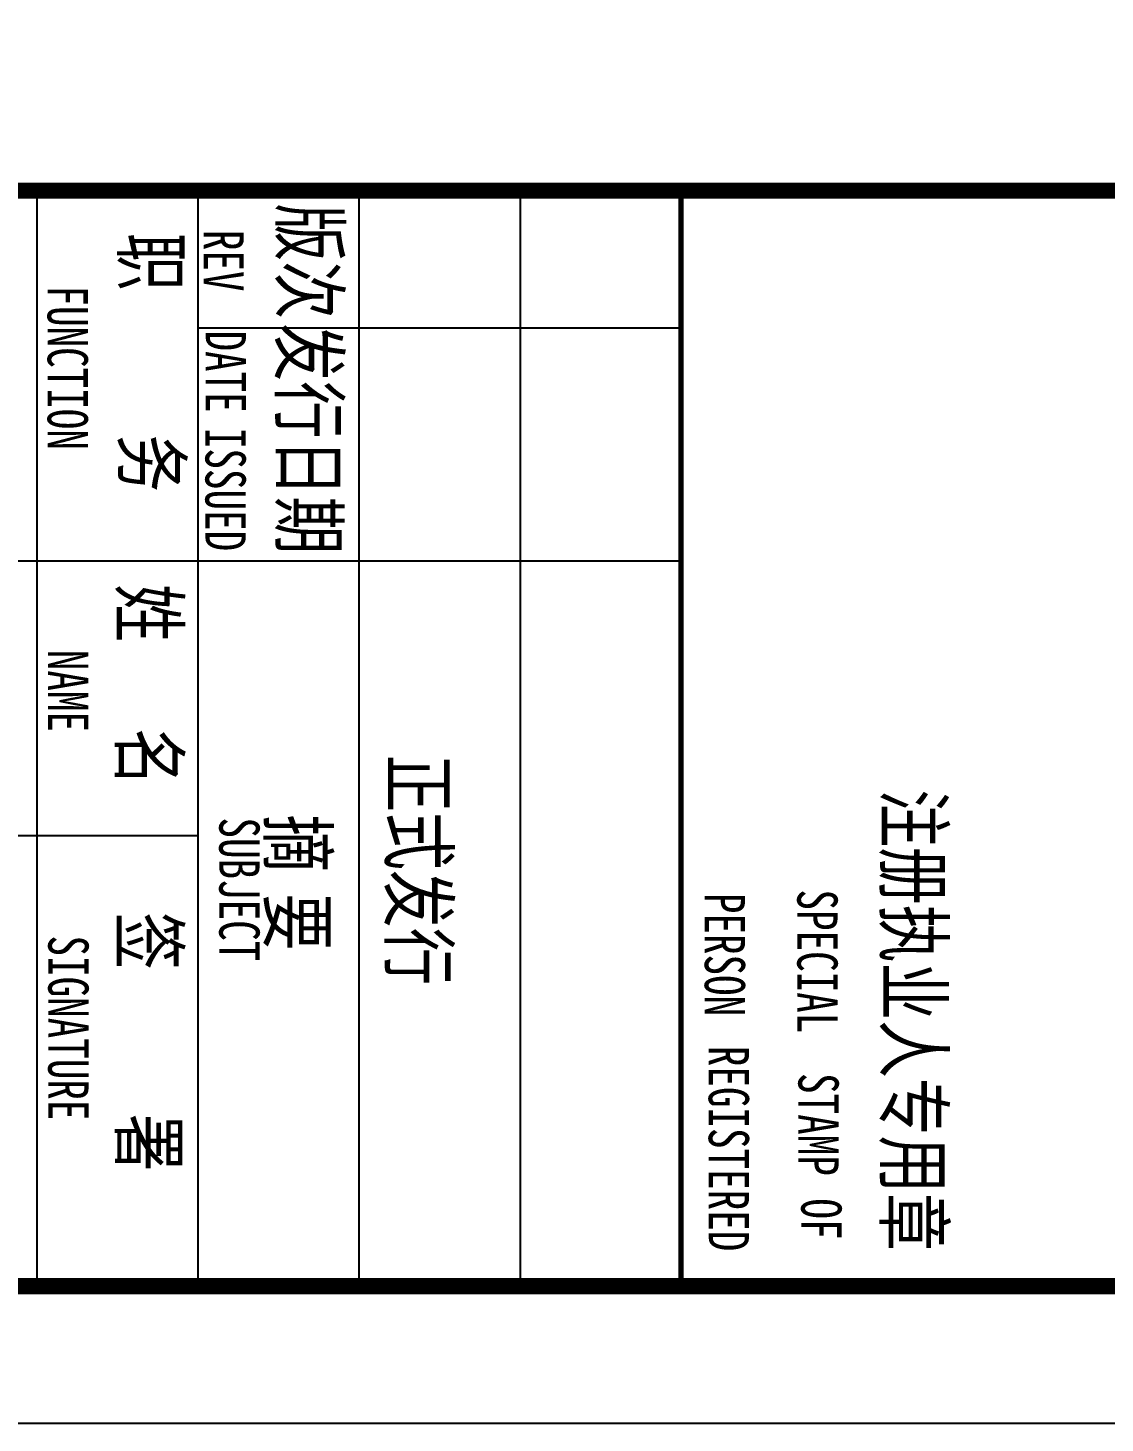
# Model space of a CAD drawing. Extents: x 39238 to 748440, y -374049 to 522939.
# Drawn here: x 359526 to 367394, y 169856 to 180045 of the extents above; entities that cross this region are included whole.
import ezdxf

# ---------------------------------------------------------------- set-up
doc = ezdxf.new("R2010")
doc.units = 0
doc.header["$LTSCALE"] = 1000
doc.header["$MEASUREMENT"] = 0
doc.layers.add('TK', color=126, linetype='Continuous')
doc.layers.add('TWT_TITLE', color=7, linetype='Continuous')
doc.styles.add('-宋体', font='', dxfattribs={"width": 0.8})
doc.styles.get('-宋体').set_extended_font_data('SimSun')

# ---------------------------------------------------------------- blocks, each defined once
blk = doc.blocks.new('jztq')
at = {"layer": 'TK'}
for p, q in [((256167, 240984), (256167, 288043)), ((256167, 268043), (264167, 268043)), ((257168, 264514), (257168, 268043)), ((258873, 268043), (258873, 253925)), ((256167, 266867), (264167, 266867)), ((256167, 265690), (264167, 265690)), ((256167, 264514), (264167, 264514)), ((260879, 264514), (260879, 253891)), ((256167, 263337), (264167, 263337))]:
    blk.add_line(p, q, dxfattribs=at)
at = {"layer": 'TK', "const_width": 118}
blk.add_lwpolyline([(256167, 298384), (264167, 298384), (264167, 240984), (256167, 240984)], close=True, dxfattribs=at)
at = {"layer": 'TK', "const_width": 40}
blk.add_lwpolyline([(256167, 268043), (264167, 268043)], dxfattribs=at)
at = {"layer": 'TK', "style": '-宋体', "width": 0.75}
for s, height, p in [('注册执业人专用章', 411.8, (260539, 269536)), ('STAMP', 294.1, (262611, 268900)), ('OF', 294.1, (263526, 268921)), ('SPECIAL', 294.1, (261270, 268892)), ('PERSON', 294.1, (261295, 268216)), ('REGISTERED', 294.1, (262412, 268245)), ('正式发行', 411.8, (260285, 265921)), ('版次', 411.8, (256261, 265124)), ('发行日期', 411.8, (257136, 265121)), ('摘', 412, (260723, 265036)), ('要', 412, (261297, 265036)), ('SUBJECT', 294.1, (260744, 264670)), ('REV', 294.1, (256453, 264555)), ('DATE', 294.1, (257188, 264571)), ('ISSUED', 294.1, (257899, 264569)), ('职     务', 411.8, (256475, 263969)), ('姓   名', 411.8, (259040, 263951)), ('签     署', 411.8, (261436, 263950)), ('FUNCTION', 294.1, (256859, 263416)), ('NAME', 294.1, (259520, 263420)), ('SIGNATURE', 294.1, (261606, 263421))]:
    blk.add_text(s, height=height, dxfattribs=at).set_placement(p)

msp = doc.modelspace()

# ---------------------------------------------------------------- linework, layer by layer
at = {"layer": 'TWT_TITLE'}
msp.add_lwpolyline([(336238, 253956), (336238, 169856), (395638, 169856), (395638, 253956)], close=True, dxfattribs=at)
at = {"layer": 'TWT_TITLE', "const_width": 100}
msp.add_lwpolyline([(337238, 251456), (337238, 170856), (394638, 170856), (394638, 251456)], close=True, dxfattribs=at)

# ---------------------------------------------------------------- block references
at = {"rotation": 270}
msp.add_blockref('jztq', (96254, 435023), dxfattribs=at)

doc.saveas('drawing.dxf')
